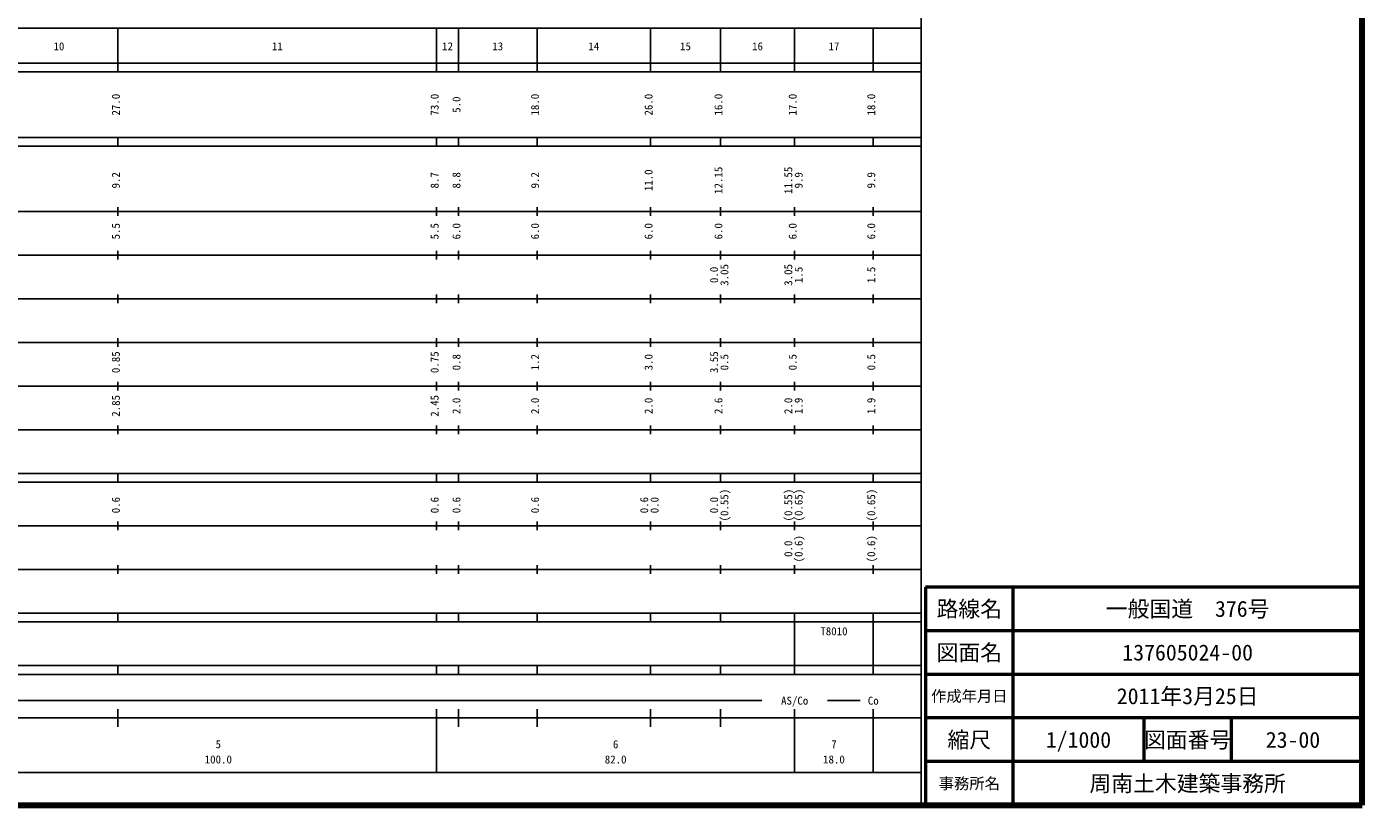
# Model space of a CAD drawing. Units: millimetres on the paper, enlarged 1000 times. Extents: x 40000 to 680000, y 20000 to 380000.
# Drawn here: x 374120 to 680000, y 20000 to 198357 of the extents above; entities that cross this region are included whole.
import ezdxf
from ezdxf.enums import TextEntityAlignment as Align

# ---------------------------------------------------------------- set-up
doc = ezdxf.new("R2010")
doc.units = ezdxf.units.MM
doc.header["$LTSCALE"] = 1000
for name, color, linetype, lineweight in [('M-TTL', 2, 'Continuous', 140), ('M-TTL-BAND', 7, 'Continuous', 25), ('M-TTL-FRAM', 2, 'Continuous', 50), ('M-TTL-LINE', 7, 'Continuous', 50)]:
    doc.layers.add(name, color=color, linetype=linetype, lineweight=lineweight)
doc.layers.add('M-TTL-TXT', color=7, linetype='Continuous')
doc.styles.add('ＭＳ ゴシック', font='')
doc.styles.get('ＭＳ ゴシック').set_extended_font_data('MS Gothic')

msp = doc.modelspace()

# ---------------------------------------------------------------- linework, layer by layer
at = {"layer": 'M-TTL'}
for p, q in [((680000, 20000), (680000, 380000)), ((40000, 20000), (680000, 20000))]:
    msp.add_line(p, q, dxfattribs=at)
at = {"layer": 'M-TTL-BAND'}
for p, q in [((579000, 20000), (579000, 370000)), ((68000, 198000), (579000, 198000)), ((395000, 188000), (395000, 198000)), ((468000, 188000), (468000, 198000)), ((473000, 188000), (473000, 198000)), ((491000, 188000), (491000, 198000)), ((517000, 188000), (517000, 198000)), ((533000, 188000), (533000, 198000)), ((550000, 188000), (550000, 198000)), ((568000, 188000), (568000, 198000)), ((40000, 190000), (579000, 190000)), ((40000, 188000), (579000, 188000)), ((40000, 173000), (579000, 173000)), ((395000, 171000), (395000, 173000)), ((468000, 171000), (468000, 173000)), ((473000, 171000), (473000, 173000)), ((491000, 171000), (491000, 173000)), ((517000, 171000), (517000, 173000)), ((533000, 171000), (533000, 173000)), ((550000, 171000), (550000, 173000)), ((568000, 171000), (568000, 173000)), ((40000, 171000), (579000, 171000)), ((40000, 156000), (579000, 156000)), ((395000, 155000), (395000, 157000)), ((468000, 155000), (468000, 157000)), ((473000, 155000), (473000, 157000)), ((491000, 155000), (491000, 157000)), ((517000, 155000), (517000, 157000)), ((533000, 155000), (533000, 157000)), ((550000, 155000), (550000, 157000)), ((568000, 155000), (568000, 157000)), ((395000, 145000), (395000, 147000)), ((468000, 145000), (468000, 147000)), ((473000, 145000), (473000, 147000)), ((491000, 145000), (491000, 147000)), ((517000, 145000), (517000, 147000)), ((533000, 145000), (533000, 147000)), ((550000, 145000), (550000, 147000)), ((568000, 145000), (568000, 147000)), ((46000, 146000), (579000, 146000)), ((52000, 136000), (579000, 136000)), ((395000, 135000), (395000, 137000)), ((468000, 135000), (468000, 137000)), ((473000, 135000), (473000, 137000)), ((491000, 135000), (491000, 137000)), ((517000, 135000), (517000, 137000)), ((533000, 135000), (533000, 137000)), ((550000, 135000), (550000, 137000)), ((568000, 135000), (568000, 137000)), ((46000, 126000), (579000, 126000)), ((395000, 125000), (395000, 127000)), ((468000, 125000), (468000, 127000)), ((473000, 125000), (473000, 127000)), ((491000, 125000), (491000, 127000)), ((517000, 125000), (517000, 127000)), ((533000, 125000), (533000, 127000)), ((550000, 125000), (550000, 127000)), ((568000, 125000), (568000, 127000)), ((395000, 115000), (395000, 117000)), ((468000, 115000), (468000, 117000)), ((473000, 115000), (473000, 117000)), ((491000, 115000), (491000, 117000)), ((517000, 115000), (517000, 117000)), ((533000, 115000), (533000, 117000)), ((550000, 115000), (550000, 117000)), ((568000, 115000), (568000, 117000)), ((52000, 116000), (579000, 116000)), ((46000, 106000), (579000, 106000)), ((395000, 105000), (395000, 107000)), ((468000, 105000), (468000, 107000)), ((473000, 105000), (473000, 107000)), ((491000, 105000), (491000, 107000)), ((517000, 105000), (517000, 107000)), ((533000, 105000), (533000, 107000)), ((550000, 105000), (550000, 107000)), ((568000, 105000), (568000, 107000)), ((40000, 96000), (579000, 96000)), ((395000, 94000), (395000, 96000)), ((468000, 94000), (468000, 96000)), ((473000, 94000), (473000, 96000)), ((491000, 94000), (491000, 96000)), ((517000, 94000), (517000, 96000)), ((533000, 94000), (533000, 96000)), ((550000, 94000), (550000, 96000)), ((568000, 94000), (568000, 96000)), ((40000, 94000), (579000, 94000)), ((49000, 84000), (579000, 84000)), ((395000, 83000), (395000, 85000)), ((468000, 83000), (468000, 85000)), ((473000, 83000), (473000, 85000)), ((491000, 83000), (491000, 85000)), ((517000, 83000), (517000, 85000)), ((533000, 83000), (533000, 85000)), ((550000, 83000), (550000, 85000)), ((568000, 83000), (568000, 85000)), ((40000, 74000), (579000, 74000)), ((395000, 73000), (395000, 75000)), ((468000, 73000), (468000, 75000)), ((473000, 73000), (473000, 75000)), ((491000, 73000), (491000, 75000)), ((517000, 73000), (517000, 75000)), ((533000, 73000), (533000, 75000)), ((550000, 73000), (550000, 75000)), ((568000, 73000), (568000, 75000)), ((40000, 64000), (579000, 64000)), ((40000, 62000), (579000, 62000)), ((395000, 62000), (395000, 64000)), ((468000, 62000), (468000, 64000)), ((473000, 62000), (473000, 64000)), ((491000, 62000), (491000, 64000)), ((517000, 62000), (517000, 64000)), ((533000, 62000), (533000, 64000)), ((550000, 62000), (550000, 64000)), ((550000, 52000), (550000, 62000)), ((568000, 62000), (568000, 64000)), ((568000, 52000), (568000, 62000)), ((40000, 52000), (579000, 52000)), ((395000, 50000), (395000, 52000)), ((468000, 50000), (468000, 52000)), ((473000, 50000), (473000, 52000)), ((491000, 50000), (491000, 52000)), ((517000, 50000), (517000, 52000)), ((533000, 50000), (533000, 52000)), ((550000, 50000), (550000, 52000)), ((568000, 50000), (568000, 52000)), ((40000, 50000), (579000, 50000)), ((152500, 44000), (542500, 44000)), ((557500, 44000), (565000, 44000)), ((40000, 40000), (579000, 40000)), ((395000, 38000), (395000, 42000)), ((468000, 27500), (468000, 42000)), ((473000, 38000), (473000, 42000)), ((491000, 38000), (491000, 42000)), ((517000, 38000), (517000, 42000)), ((533000, 38000), (533000, 42000)), ((550000, 27500), (550000, 42000)), ((568000, 27500), (568000, 42000)), ((68000, 27500), (579000, 27500))]:
    msp.add_line(p, q, dxfattribs=at)
at = {"layer": 'M-TTL-FRAM'}
for p, q in [((680000, 70000), (580000, 70000)), ((580000, 70000), (580000, 20000))]:
    msp.add_line(p, q, dxfattribs=at)
at = {"layer": 'M-TTL-LINE'}
for p, q in [((600000, 70000), (600000, 20000)), ((680000, 60000), (580000, 60000)), ((680000, 50000), (580000, 50000)), ((680000, 40000), (580000, 40000)), ((630000, 40000), (630000, 30000)), ((650000, 40000), (650000, 30000)), ((680000, 30000), (580000, 30000))]:
    msp.add_line(p, q, dxfattribs=at)

# ---------------------------------------------------------------- texts
at = {"layer": 'M-TTL-BAND', "style": 'ＭＳ ゴシック'}
for s, p in [('10', (381500, 192405)), ('11', (431500, 192405)), ('12', (470500, 192405)), ('13', (482000, 192405)), ('14', (504000, 192405)), ('15', (525000, 192405)), ('16', (541500, 192405)), ('17', (559000, 192405)), ('AS/Co', (550000, 42500)), ('Co', (568000, 42500)), ('5', (418000, 32523)), ('6', (509000, 32523)), ('7', (559000, 32523)), ('100.0', (418000, 29033)), ('82.0', (509000, 29033)), ('18.0', (559000, 29033))]:
    msp.add_text(s, height=1833, dxfattribs=at).set_placement(p, align=Align.BOTTOM_CENTER)
for s, p in [('27.0', (396000, 180500)), ('73.0', (469000, 180500)), ('5.0', (474000, 180500)), ('18.0', (492000, 180500)), ('26.0', (518000, 180500)), ('16.0', (534000, 180500)), ('17.0', (551000, 180500)), ('18.0', (569000, 180500)), ('11.0', (518000, 163174)), ('12.15', (534000, 163174)), ('11.55', (550000, 163174)), ('9.2', (396000, 163174)), ('8.7', (469000, 163174)), ('8.8', (474000, 163174)), ('9.2', (492000, 163174)), ('9.9', (552370, 163174)), ('9.9', (569000, 163174)), ('5.5', (396000, 151500)), ('5.5', (469000, 151500)), ('6.0', (474000, 151500)), ('6.0', (492000, 151500)), ('6.0', (518000, 151500)), ('6.0', (534000, 151500)), ('6.0', (551000, 151500)), ('6.0', (569000, 151500)), ('3.05', (535370, 141500)), ('3.05', (550000, 141500)), ('0.0', (533000, 141500)), ('1.5', (552370, 141500)), ('1.5', (569000, 141500)), ('0.85', (396000, 121500)), ('0.75', (469000, 121500)), ('0.8', (474000, 121500)), ('1.2', (492000, 121500)), ('3.0', (518000, 121500)), ('3.55', (533000, 121500)), ('0.5', (535370, 121500)), ('0.5', (551000, 121500)), ('0.5', (569000, 121500)), ('2.85', (396000, 111500)), ('2.45', (469000, 111500)), ('2.0', (474000, 111500)), ('2.0', (492000, 111500)), ('2.0', (518000, 111500)), ('2.6', (534000, 111500)), ('2.0', (550000, 111500)), ('1.9', (552370, 111500)), ('1.9', (569000, 111500)), ('(0.55)', (535370, 88764)), ('(0.55)', (550000, 88764)), ('(0.65)', (552370, 88764)), ('(0.65)', (569000, 88764)), ('0.6', (396000, 88764)), ('0.6', (469000, 88764)), ('0.6', (474000, 88764)), ('0.6', (492000, 88764)), ('0.6', (517000, 88764)), ('0.0', (519370, 88764)), ('0.0', (533000, 88764)), ('0.0', (550000, 78764)), ('(0.6)', (552370, 78764)), ('(0.6)', (569000, 78764))]:
    msp.add_text(s, height=1833, rotation=90, dxfattribs=at).set_placement(p, align=Align.BOTTOM_CENTER)
msp.add_text('T8010', height=1833, dxfattribs=at).set_placement((555875, 58405), align=Align.BOTTOM_LEFT)
at = {"layer": 'M-TTL-TXT', "style": 'ＭＳ ゴシック'}
for s, height, p in [('路線名', 3666, (590000, 65000)), ('路線名', 3666, (590000, 65000)), ('一般国道\u3000376号', 3666, (640000, 65000)), ('図面名', 3666, (590000, 55000)), ('図面名', 3666, (590000, 55000)), ('137605024-00', 3666, (640000, 55000)), ('作成年月日', 2566, (590000, 45000)), ('作成年月日', 2566, (590000, 45000)), ('2011年3月25日', 3666, (640000, 45000)), ('縮尺', 3666, (590000, 35000)), ('縮尺', 3666, (590000, 35000)), ('1/1000', 3666, (615000, 35000)), ('図面番号', 3666, (640000, 35000)), ('図面番号', 3666, (640000, 35000)), ('23-00', 3666, (664125, 35000)), ('事務所名', 2566, (590000, 25000)), ('事務所名', 2566, (590000, 25000)), ('周南土木建築事務所', 3666, (640000, 25000))]:
    msp.add_text(s, height=height, dxfattribs=at).set_placement(p, align=Align.MIDDLE_CENTER)

doc.saveas('drawing.dxf')
